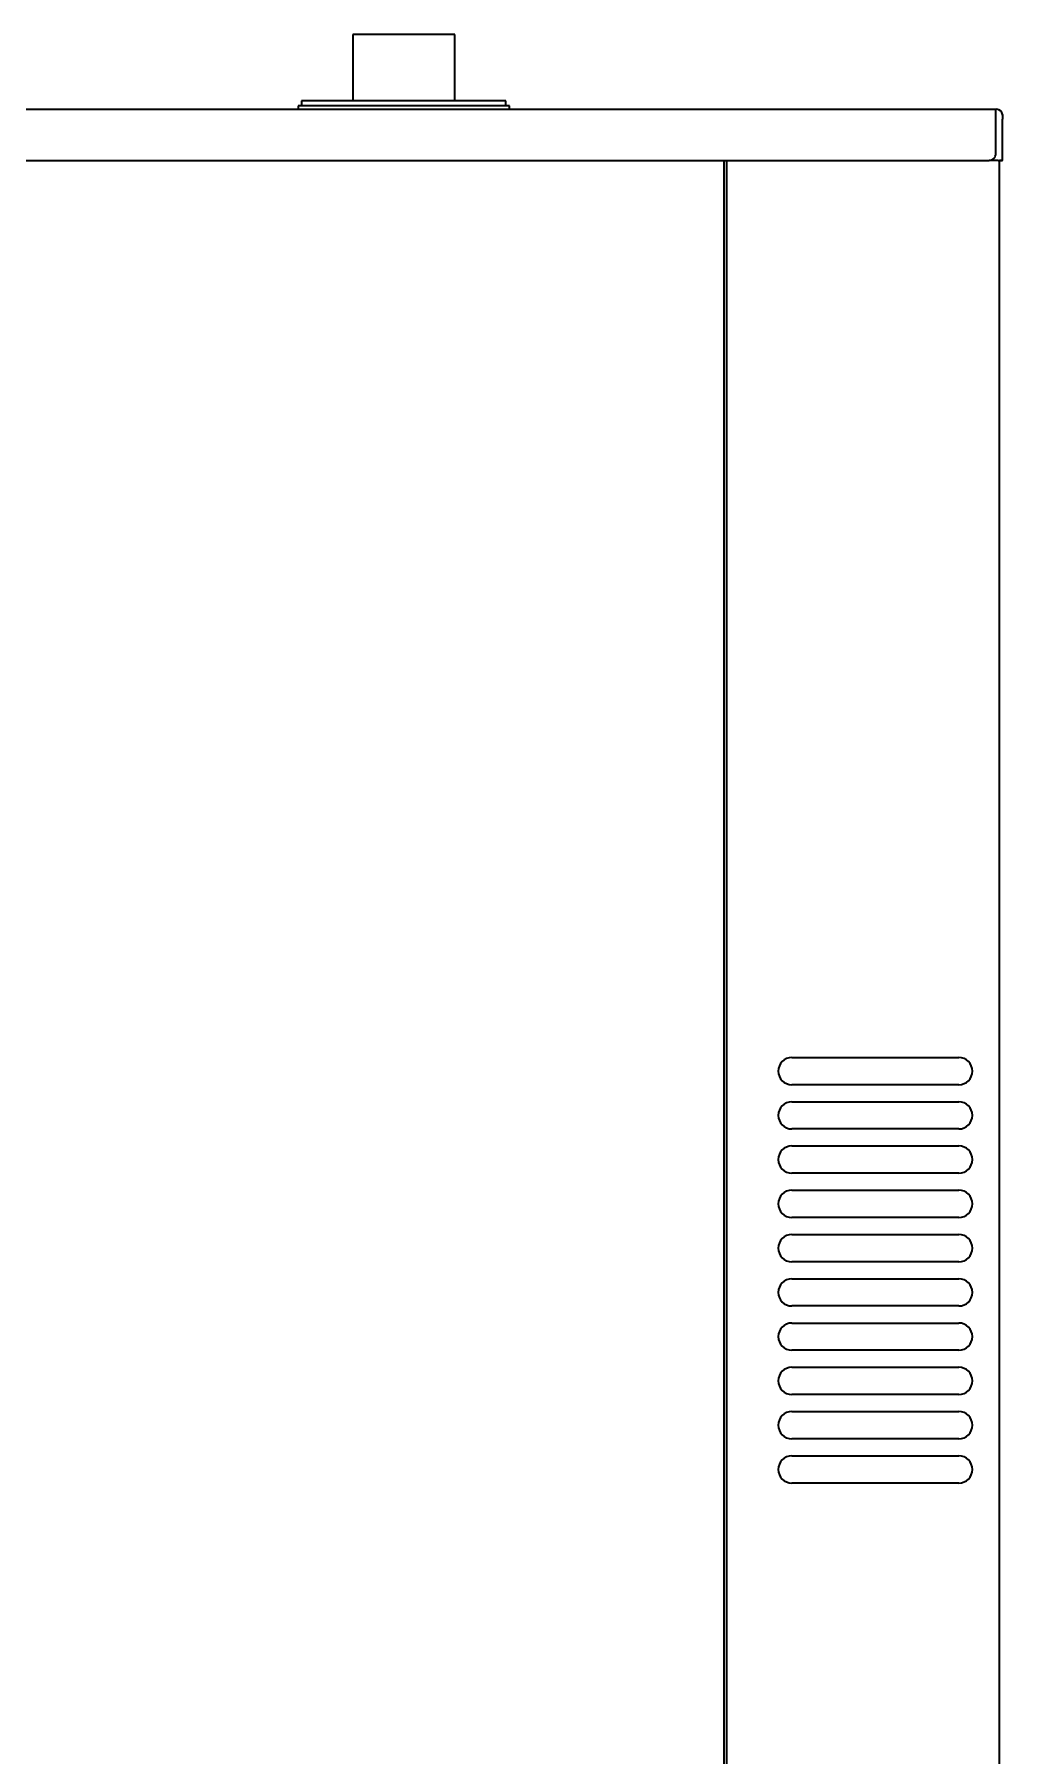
# Model space of a CAD drawing. Extents: x 6569 to 10251, y -294 to 3435.
# Drawn here: x 8002 to 8286, y 1748 to 2253 of the extents above; entities that cross this region are included whole.
import ezdxf

# ---------------------------------------------------------------- set-up
doc = ezdxf.new("R2010")
doc.units = 0
doc.header["$LTSCALE"] = 5
doc.layers.add('1', color=7, linetype='CONTINUOUS', true_color=0xffffff)

msp = doc.modelspace()

# ---------------------------------------------------------------- linework, layer by layer
at = {"layer": '1', "color": 7, "linetype": 'Continuous', "lineweight": 35}
for p, q in [((8095.56, 2253.33), (8095.56, 2233.82)), ((8125.56, 2253.33), (8095.56, 2253.33)), ((8125.56, 2233.82), (8125.56, 2253.33)), ((7490.56, 2231.33), (8284.46, 2231.33)), ((8110.56, 2232.33), (8079.56, 2232.33)), ((8079.56, 2232.33), (8079.56, 2231.33)), ((8140.56, 2233.83), (8080.56, 2233.83)), ((8080.56, 2233.83), (8080.56, 2232.33)), ((8141.56, 2232.33), (8110.56, 2232.33)), ((8140.56, 2232.33), (8140.56, 2233.83)), ((8141.56, 2231.33), (8141.56, 2232.33)), ((8284.46, 2231.33), (8284.56, 2231.33)), ((8284.46, 2229.43), (8284.46, 2231.33)), ((8284.59, 2231.33), (8284.64, 2231.33)), ((8284.69, 2231.33), (8284.64, 2231.33)), ((8284.46, 2218.32), (8284.46, 2229.43)), ((8286.44, 2219.34), (8286.44, 2228.42)), ((7492.56, 2216.33), (8282.46, 2216.33)), ((8204.56, 2216.33), (8204.56, 1277.43)), ((8205.36, 2216.23), (8204.56, 2216.23)), ((8205.36, 2216.33), (8205.36, 2216.23)), ((8205.36, 2216.23), (8205.36, 2214.23)), ((8285.14, 2216.33), (8282.46, 2216.33)), ((8285.14, 2216.33), (8286.24, 2216.33)), ((8285.56, 1425.83), (8285.56, 2216.32)), ((8286.24, 2216.32), (8285.56, 2216.32)), ((8286.44, 2216.53), (8286.44, 2217.93)), ((8286.44, 2216.52), (8286.44, 2216.53)), ((8205.36, 2214.23), (8205.36, 1426.83)), ((8224.56, 1952.83), (8273.56, 1952.83)), ((8273.56, 1944.83), (8224.56, 1944.83)), ((8224.56, 1939.83), (8273.56, 1939.83)), ((8273.56, 1931.83), (8224.56, 1931.83)), ((8224.56, 1926.83), (8273.56, 1926.83)), ((8273.56, 1918.83), (8224.56, 1918.83)), ((8224.56, 1913.83), (8273.56, 1913.83)), ((8273.56, 1905.83), (8224.56, 1905.83)), ((8224.56, 1900.83), (8273.56, 1900.83)), ((8273.56, 1892.83), (8224.56, 1892.83)), ((8224.56, 1887.83), (8273.56, 1887.83)), ((8273.56, 1879.83), (8224.56, 1879.83)), ((8224.56, 1874.83), (8273.56, 1874.83)), ((8273.56, 1866.83), (8224.56, 1866.83)), ((8224.56, 1861.83), (8273.56, 1861.83)), ((8273.56, 1853.83), (8224.56, 1853.83)), ((8224.56, 1848.83), (8273.56, 1848.83)), ((8273.56, 1840.83), (8224.56, 1840.83)), ((8224.56, 1835.83), (8273.56, 1835.83)), ((8273.56, 1827.83), (8224.56, 1827.83))]:
    msp.add_line(p, q, dxfattribs=at)
for centre, start, end in [((8224.56, 1948.83), 90, 270), ((8273.56, 1948.83), 270, 90), ((8224.56, 1935.83), 90, 270), ((8273.56, 1935.83), 270, 90), ((8224.56, 1922.83), 90, 270), ((8273.56, 1922.83), 270, 90), ((8224.56, 1909.83), 90, 270), ((8273.56, 1909.83), 270, 90), ((8224.56, 1896.83), 90, 270), ((8273.56, 1896.83), 270, 90), ((8224.56, 1883.83), 90, 270), ((8273.56, 1883.83), 270, 90), ((8224.56, 1870.83), 90, 270), ((8273.56, 1870.83), 270, 90), ((8224.56, 1857.83), 90, 270), ((8273.56, 1857.83), 270, 90), ((8224.56, 1844.83), 90, 270), ((8273.56, 1844.83), 270, 90), ((8224.56, 1831.83), 90, 270), ((8273.56, 1831.83), 270, 90)]:
    msp.add_arc(centre, 4, start, end, dxfattribs=at)
for centre, major_axis, ratio, start_param, end_param in [((8284.69, 2229.58), (1.75, 0), 0.999962, 0.148215, 1.570796), ((8286.46, 2229.83), (0, 2), 0.008727, 1.700372, 1.997875), ((8286.46, 2229.83), (0.02, 2), 0.008726, 1.997951, 2.356271), ((8282.46, 2218.32), (-2, 0), 0.99863, 1.570796, 3.141593), ((8286.24, 2216.53), (-0.141, 0.141), 0.999924, 2.356233, 3.926953), ((8286.41, 2217.93), (0.02, 2), 0.008726, -1.143642, -0.785322), ((8286.42, 2217.93), (0, 2), 0.008727, 4.712389, 5.139468)]:
    msp.add_ellipse(centre, major_axis=major_axis, ratio=ratio, start_param=start_param, end_param=end_param, dxfattribs=at)
for points in [[(8286.42, 2229.83), (8286.43, 2229.75), (8286.44, 2229.66), (8286.44, 2229.58)], [(8286.44, 2229.58), (8286.44, 2229.62), (8286.44, 2229.71), (8286.43, 2229.79), (8286.42, 2229.83)]]:
    msp.add_open_spline(points, degree=3, dxfattribs=at)

doc.saveas('drawing.dxf')
